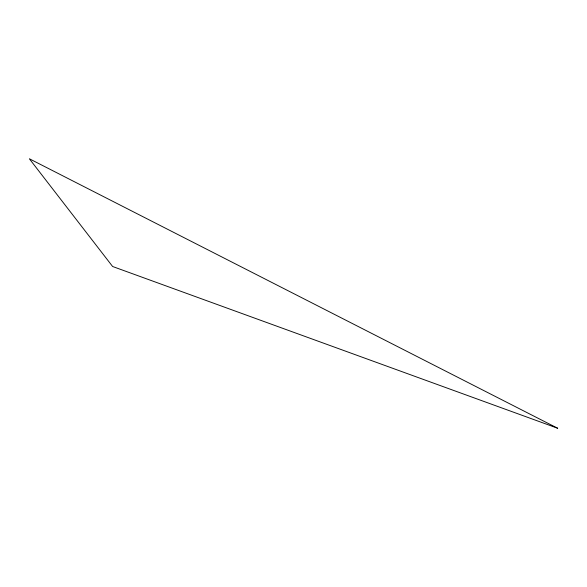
<?xml version="1.0" encoding="UTF-8"?>
<svg xmlns="http://www.w3.org/2000/svg" width="587" height="587" viewBox="0 0 587 587"><rect width="100%" height="100%" fill="white"/><g stroke="black" fill="none" stroke-linecap="round" stroke-linejoin="round"><path stroke-width="0.88" d="M557.65 428.239L112.616 266.498L29.35 158.761L557.65 428.239"/></g></svg>
